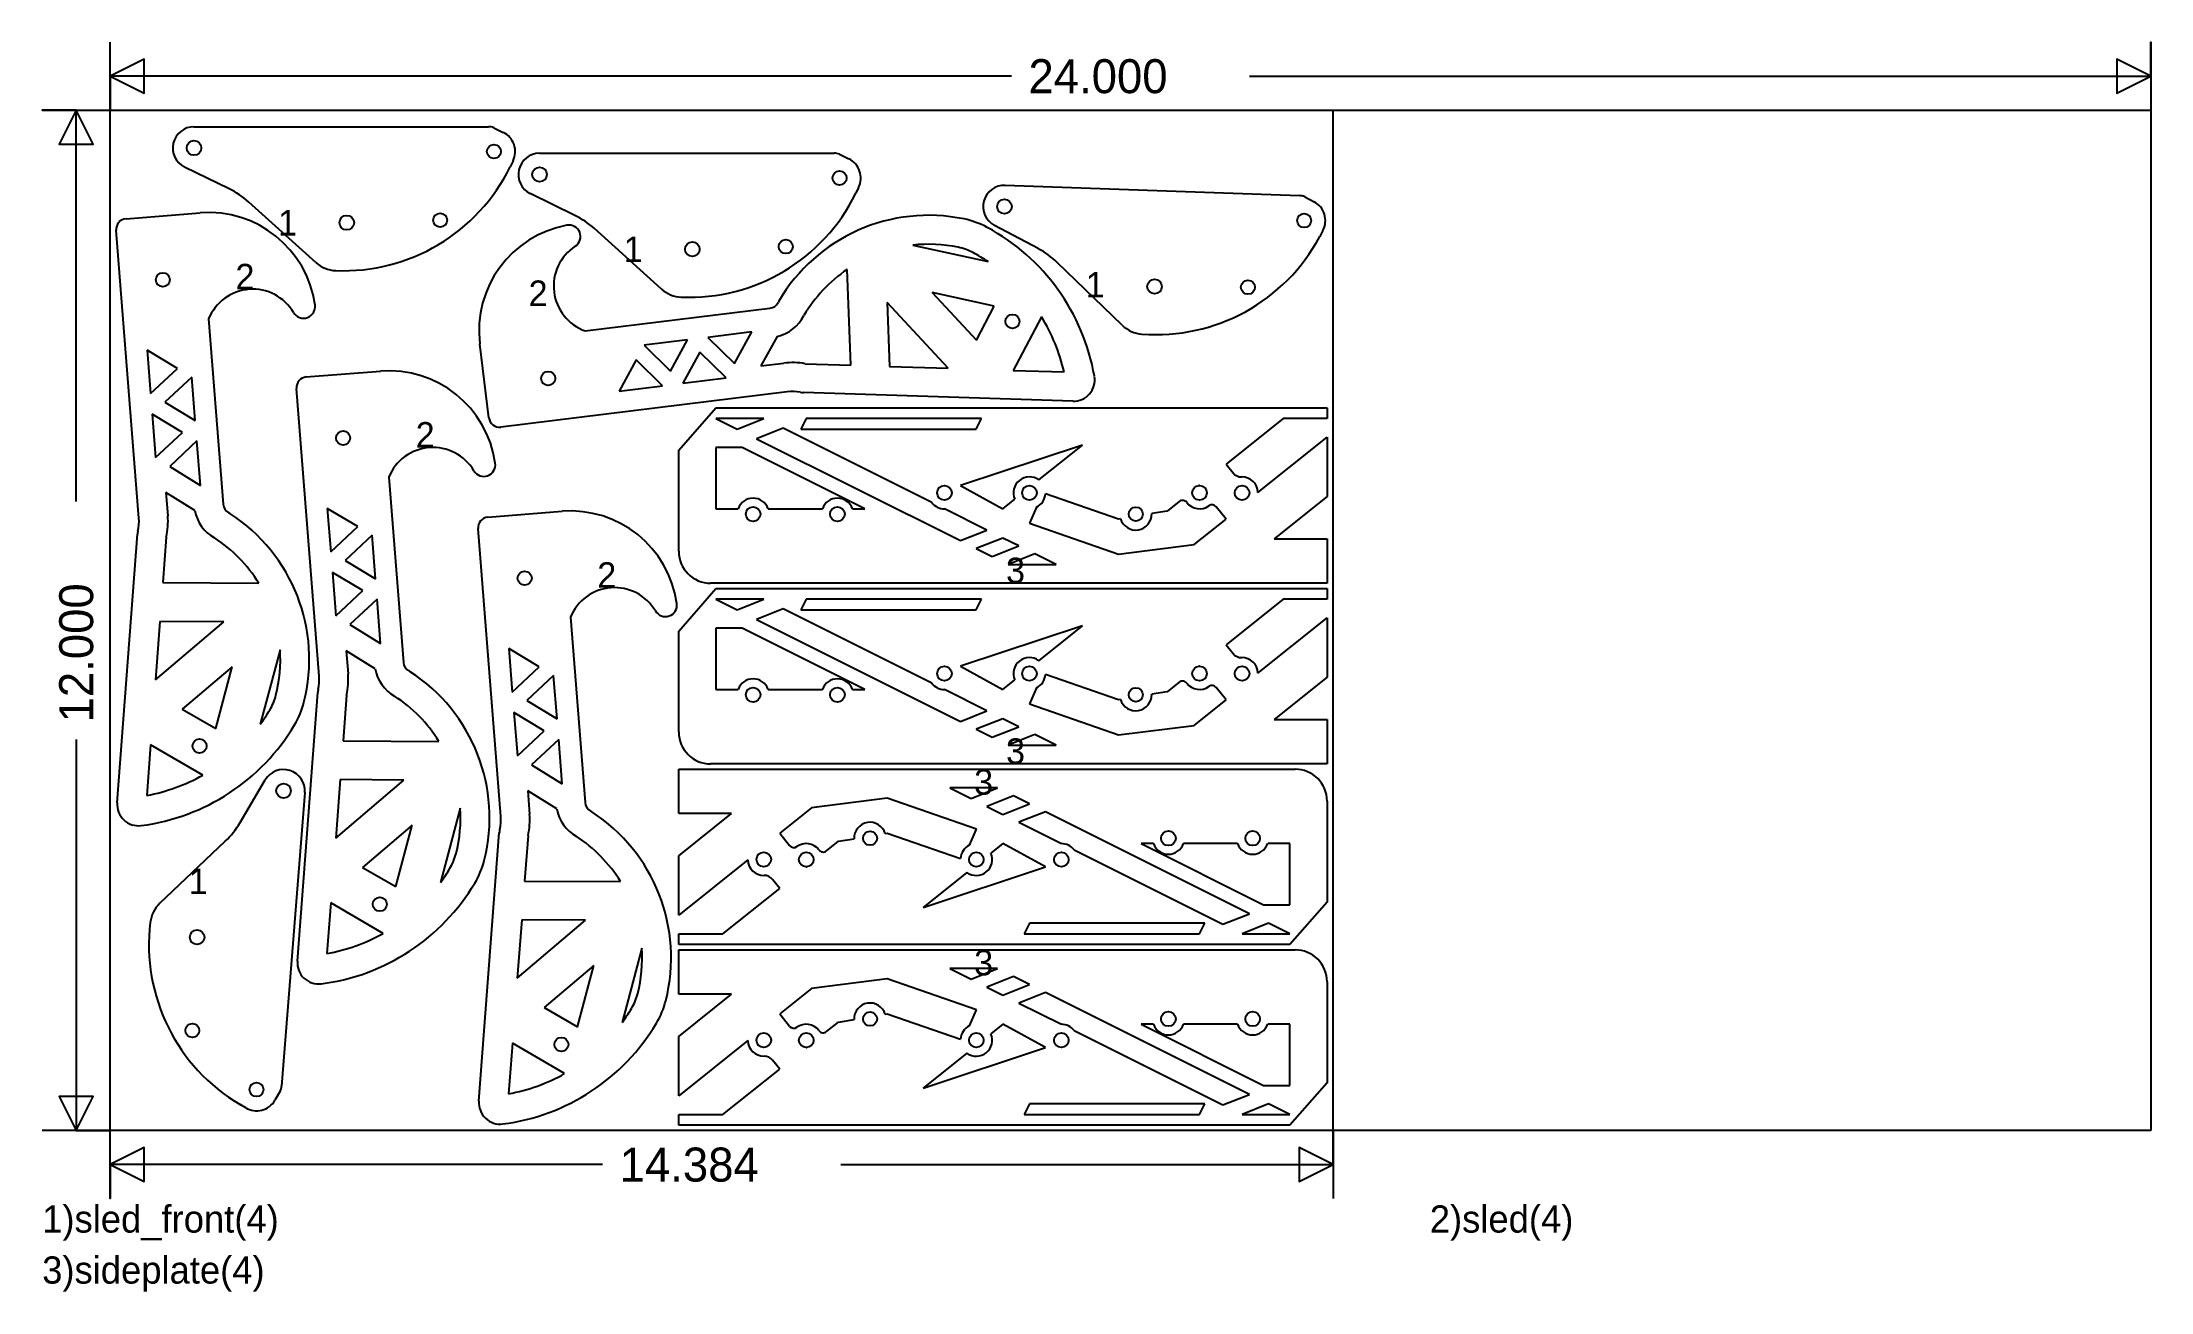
# Model space of a CAD drawing. Extents: x -0.8 to 24, y -1.9 to 12.8.
import ezdxf

# ---------------------------------------------------------------- set-up
doc = ezdxf.new("R2010")
doc.units = 0
doc.layers.add('1', color=1, linetype='CONTINUOUS')
doc.layers.add('251', color=251, linetype='CONTINUOUS')

msp = doc.modelspace()

# ---------------------------------------------------------------- linework, layer by layer
at = {"layer": '1', "color": 7}
for p, q in [((0.9856, 11.8057), (4.4491, 11.8057)), ((4.5112, 11.7934), (4.6226, 11.7395)), ((5.0502, 11.4938), (8.5137, 11.4938)), ((8.5757, 11.4815), (8.6872, 11.4275)), ((1.3996, 11.075), (0.8758, 11.3311)), ((4.7382, 11.4046), (4.7043, 11.3352)), ((2.417, 10.21), (1.6297, 10.9195)), ((5.4641, 10.763), (4.9403, 11.0192)), ((8.8028, 11.0927), (8.7689, 11.0233)), ((10.5263, 11.1164), (13.9877, 10.9955)), ((14.0493, 10.981), (14.1588, 10.9232)), ((0.1865, 10.7234), (1.0588, 10.7921)), ((0.3381, 7.2039), (0.0717, 10.589)), ((6.4815, 9.8981), (5.6943, 10.6076)), ((10.9145, 10.3716), (10.4, 10.6459)), ((14.2627, 10.5846), (14.2264, 10.5164)), ((9.4396, 10.4131), (10.3241, 10.2189)), ((11.9011, 9.4717), (11.1391, 10.2082)), ((8.7105, 9.0012), (8.6678, 10.1282)), ((9.8557, 8.9648), (9.139, 9.7367)), ((9.139, 9.7367), (9.1674, 8.9867)), ((9.666, 9.8574), (10.188, 9.2952)), ((10.3959, 9.6972), (9.666, 9.8574)), ((10.188, 9.2952), (10.3959, 9.6972)), ((1.1576, 9.546), (1.3292, 7.3661)), ((5.5877, 9.4038), (7.758, 9.6703)), ((10.952, 9.5698), (10.6205, 8.9405)), ((0.7914, 8.9634), (0.434, 9.1778)), ((0.434, 9.1778), (0.4743, 8.6668)), ((4.4537, 8.3823), (4.3471, 9.2508)), ((6.7882, 9.2988), (6.2795, 9.2364)), ((6.2795, 9.2364), (6.5896, 8.9325)), ((6.5896, 8.9325), (6.7882, 9.2988)), ((7.5483, 9.3922), (7.0285, 9.3283)), ((7.0285, 9.3283), (7.3407, 9.0224)), ((7.3407, 9.0224), (7.5483, 9.3922)), ((7.8462, 9.3405), (7.6506, 8.9919)), ((0.4743, 8.6668), (0.7914, 8.9634)), ((2.3061, 8.8626), (3.1784, 8.9313)), ((6.1857, 9.0633), (5.9871, 8.697)), ((6.4958, 8.7595), (6.1857, 9.0633)), ((6.9347, 9.1553), (6.7361, 8.789)), ((7.2448, 8.8514), (6.9347, 9.1553)), ((7.6506, 8.9919), (7.9218, 9.0252)), ((8.1727, 9.0183), (8.7105, 9.0012)), ((9.1674, 8.9867), (9.8557, 8.9648)), ((10.6205, 8.9405), (11.2182, 8.9215)), ((0.9602, 8.8621), (0.643, 8.5656)), ((1.0004, 8.3512), (0.9602, 8.8621)), ((2.4577, 5.3431), (2.1913, 8.7282)), ((7.9633, 8.6873), (4.593, 8.2735)), ((5.9871, 8.697), (6.4958, 8.7595)), ((6.7361, 8.789), (7.2448, 8.8514)), ((0.643, 8.5656), (1.0004, 8.3512)), ((6.6865, 8), (7.124, 8.5)), ((7.124, 8.5), (14.3115, 8.5)), ((11.3214, 8.5775), (8.155, 8.6782)), ((14.3115, 8.5), (14.3115, 8.375)), ((0.8506, 8.2111), (0.4933, 8.4255)), ((0.4933, 8.4255), (0.5335, 7.9145)), ((0.5335, 7.9145), (0.8506, 8.2111)), ((7.6865, 8.375), (7.124, 8.375)), ((7.124, 8.375), (7.374, 8.25)), ((7.374, 8.25), (7.6865, 8.375)), ((7.9131, 8.2617), (7.6006, 8.1367)), ((9.6615, 7.3875), (7.9131, 8.2617)), ((8.1865, 8.375), (8.124, 8.25)), ((8.124, 8.25), (10.1865, 8.25)), ((10.249, 8.375), (8.1865, 8.375)), ((10.1865, 8.25), (10.249, 8.375)), ((13.794, 8.375), (13.124, 7.839)), ((14.3115, 8.375), (13.794, 8.375)), ((1.0194, 8.1098), (0.7001, 7.8112)), ((1.0605, 7.5878), (1.0194, 8.1098)), ((6.6865, 6.8125), (6.6865, 8)), ((7.4337, 8.0327), (7.124, 8.0327)), ((7.124, 8.0327), (7.124, 7.3125)), ((8.874, 7.3125), (7.4337, 8.0327)), ((7.6006, 8.1367), (9.999, 6.9375)), ((11.4365, 8.0625), (9.999, 7.586)), ((10.9224, 7.6512), (11.4365, 8.0625)), ((13.4989, 7.5052), (14.3115, 8.1552)), ((14.3115, 8.1552), (14.3115, 7.4567)), ((0.7001, 7.8112), (1.0605, 7.5878)), ((13.124, 7.839), (13.2082, 7.7339)), ((0.6561, 7.503), (0.6776, 7.2306)), ((0.9958, 7.2924), (0.6561, 7.503)), ((3.2772, 7.6852), (3.4487, 5.5053)), ((9.999, 7.586), (10.499, 7.3125)), ((11.8599, 7.1906), (10.9987, 7.4888)), ((14.3115, 7.4567), (13.6907, 6.96)), ((2.911, 7.1026), (2.5536, 7.317)), ((2.5536, 7.317), (2.5938, 6.806)), ((4.4417, 7.2141), (5.314, 7.2827)), ((7.124, 7.3125), (7.3848, 7.3125)), ((7.7383, 7.3125), (8.3758, 7.3125)), ((8.7294, 7.3125), (8.874, 7.3125)), ((10.3115, 7.0625), (9.8115, 7.3125)), ((10.499, 7.3125), (10.6397, 7.425)), ((10.8937, 7.3314), (10.8102, 7.1423)), ((11.8825, 7.1944), (11.8599, 7.1906)), ((12.4327, 7.286), (12.249, 7.2554)), ((12.573, 7.3982), (12.4327, 7.286)), ((13.124, 7.1906), (13.0072, 7.3367)), ((0.082, 3.8538), (0.3207, 7.0127)), ((0.6597, 6.9803), (0.6191, 6.4437)), ((2.5938, 6.806), (2.911, 7.1026)), ((3.0797, 7.0014), (2.7626, 6.7048)), ((3.1199, 6.4904), (3.0797, 7.0014)), ((4.5933, 3.6946), (4.3269, 7.0797)), ((9.999, 6.9375), (10.3115, 7.0625)), ((10.499, 6.9687), (10.1865, 6.8437)), ((10.6865, 6.875), (10.499, 6.9687)), ((10.8102, 7.1423), (11.8599, 6.7789)), ((12.749, 6.8906), (13.124, 7.1906)), ((13.6907, 6.96), (14.3115, 6.96)), ((14.3115, 6.96), (14.3115, 6.4375)), ((2.7626, 6.7048), (3.1199, 6.4904)), ((10.1865, 6.8437), (10.374, 6.75)), ((10.374, 6.75), (10.6865, 6.875)), ((10.874, 6.7812), (10.5615, 6.6562)), ((11.124, 6.6562), (10.874, 6.7812)), ((11.8599, 6.7789), (12.749, 6.8906)), ((2.9702, 6.3503), (2.6128, 6.5647)), ((2.6128, 6.5647), (2.653, 6.0538)), ((10.5615, 6.6562), (11.124, 6.6562)), ((0.6191, 6.4437), (1.747, 6.4372)), ((2.653, 6.0538), (2.9702, 6.3503)), ((3.1389, 6.2491), (2.8196, 5.9505)), ((3.18, 5.727), (3.1389, 6.2491)), ((6.6865, 5.875), (7.124, 6.375)), ((14.3115, 6.4375), (7.0615, 6.4375)), ((7.124, 6.375), (14.3115, 6.375)), ((7.6865, 6.25), (7.124, 6.25)), ((7.124, 6.25), (7.374, 6.125)), ((7.374, 6.125), (7.6865, 6.25)), ((8.1865, 6.25), (8.124, 6.125)), ((10.249, 6.25), (8.1865, 6.25)), ((10.1865, 6.125), (10.249, 6.25)), ((13.794, 6.25), (13.124, 5.714)), ((14.3115, 6.25), (13.794, 6.25)), ((14.3115, 6.375), (14.3115, 6.25)), ((0.5847, 5.9878), (0.5328, 5.3011)), ((0.5328, 5.3011), (1.3352, 5.9835)), ((1.3352, 5.9835), (0.5847, 5.9878)), ((5.4128, 6.0366), (5.5844, 3.8567)), ((7.9131, 6.1367), (7.6006, 6.0117)), ((7.6006, 6.0117), (9.999, 4.8125)), ((9.6615, 5.2625), (7.9131, 6.1367)), ((8.124, 6.125), (10.1865, 6.125)), ((13.4989, 5.3802), (14.3115, 6.0302)), ((14.3115, 6.0302), (14.3115, 5.3317)), ((2.8196, 5.9505), (3.18, 5.727)), ((6.6865, 4.6875), (6.6865, 5.875)), ((7.4337, 5.9077), (7.124, 5.9077)), ((7.124, 5.9077), (7.124, 5.1875)), ((8.874, 5.1875), (7.4337, 5.9077)), ((11.4365, 5.9375), (9.999, 5.461)), ((10.9224, 5.5262), (11.4365, 5.9375)), ((13.124, 5.714), (13.2082, 5.6089)), ((1.9979, 5.6537), (1.7654, 4.7785)), ((2.7757, 5.6422), (2.7971, 5.3699)), ((3.1154, 5.4316), (2.7757, 5.6422)), ((5.0466, 5.4541), (4.6892, 5.6684)), ((4.6892, 5.6684), (4.7295, 5.1575)), ((9.999, 5.461), (10.499, 5.1875)), ((1.4328, 5.4518), (0.8484, 4.9548)), ((1.241, 4.7296), (1.4328, 5.4518)), ((4.7295, 5.1575), (5.0466, 5.4541)), ((5.2154, 5.3528), (4.8982, 5.0562)), ((5.2556, 4.8418), (5.2154, 5.3528)), ((10.499, 5.1875), (10.6397, 5.3)), ((11.8599, 5.0656), (10.9987, 5.3638)), ((12.573, 5.2732), (12.4327, 5.161)), ((13.124, 5.0656), (13.0072, 5.2117)), ((14.3115, 5.3317), (13.6907, 4.835)), ((2.2016, 1.993), (2.4402, 5.1519)), ((2.7793, 5.1195), (2.7387, 4.5829)), ((4.8982, 5.0562), (5.2556, 4.8418)), ((7.124, 5.1875), (7.3848, 5.1875)), ((7.7383, 5.1875), (8.3758, 5.1875)), ((8.7294, 5.1875), (8.874, 5.1875)), ((10.3115, 4.9375), (9.8115, 5.1875)), ((10.8937, 5.2064), (10.8102, 5.0173)), ((10.8102, 5.0173), (11.8599, 4.6539)), ((11.8825, 5.0694), (11.8599, 5.0656)), ((12.4327, 5.161), (12.249, 5.1304)), ((12.749, 4.7656), (13.124, 5.0656)), ((0.8484, 4.9548), (1.241, 4.7296)), ((5.1058, 4.7018), (4.7484, 4.9161)), ((4.7484, 4.9161), (4.7887, 4.4052)), ((9.999, 4.8125), (10.3115, 4.9375)), ((10.499, 4.8437), (10.1865, 4.7187)), ((10.1865, 4.7187), (10.374, 4.625)), ((10.374, 4.625), (10.6865, 4.75)), ((10.6865, 4.75), (10.499, 4.8437)), ((11.8599, 4.6539), (12.749, 4.7656)), ((13.6907, 4.835), (14.3115, 4.835)), ((14.3115, 4.835), (14.3115, 4.3125)), ((0.4752, 4.5381), (0.4301, 3.9419)), ((1.0894, 4.1795), (0.4752, 4.5381)), ((2.7387, 4.5829), (3.8666, 4.5765)), ((4.7887, 4.4052), (5.1058, 4.7018)), ((5.2746, 4.6005), (4.9553, 4.3019)), ((5.3156, 4.0784), (5.2746, 4.6005)), ((10.874, 4.6562), (10.5615, 4.5312)), ((10.5615, 4.5312), (11.124, 4.5312)), ((11.124, 4.5312), (10.874, 4.6562)), ((4.9553, 4.3019), (5.3156, 4.0784)), ((6.6865, 4.25), (13.9365, 4.25)), ((6.6865, 3.7275), (6.6865, 4.25)), ((14.3115, 4.3125), (7.0615, 4.3125)), ((1.527, 3.6211), (1.8235, 4.1232)), ((2.288, 3.9765), (2.0163, 0.5236)), ((2.7043, 4.1271), (2.6524, 3.4404)), ((2.6524, 3.4404), (3.4548, 4.1228)), ((3.4548, 4.1228), (2.7043, 4.1271)), ((4.9113, 3.9937), (4.9328, 3.7213)), ((5.251, 3.783), (4.9113, 3.9937)), ((10.4365, 4.0312), (9.874, 4.0312)), ((9.874, 4.0312), (10.124, 3.9062)), ((10.124, 3.9062), (10.4365, 4.0312)), ((4.1175, 3.7929), (3.8849, 2.9177)), ((6.6865, 3.2308), (7.3074, 3.7275)), ((7.3074, 3.7275), (6.6865, 3.7275)), ((8.249, 3.7969), (7.874, 3.4969)), ((9.1381, 3.9086), (8.249, 3.7969)), ((10.1878, 3.5452), (9.1381, 3.9086)), ((10.624, 3.9375), (10.3115, 3.8125)), ((10.3115, 3.8125), (10.499, 3.7187)), ((10.499, 3.7187), (10.8115, 3.8438)), ((10.8115, 3.8438), (10.624, 3.9375)), ((10.999, 3.75), (10.6865, 3.625)), ((13.3975, 2.5508), (10.999, 3.75)), ((14.3115, 3.875), (14.3115, 2.6875)), ((3.5524, 3.591), (2.968, 3.094)), ((3.3605, 2.8688), (3.5524, 3.591)), ((4.3372, 0.3445), (4.5759, 3.5034)), ((7.874, 3.4969), (7.9909, 3.3508)), ((9.1156, 3.4931), (9.1381, 3.4969)), ((9.1381, 3.4969), (9.9994, 3.1987)), ((10.1044, 3.3561), (10.1878, 3.5452)), ((10.6865, 3.625), (11.1865, 3.375)), ((0.585, 2.6747), (1.354, 3.4039)), ((4.9149, 3.471), (4.8743, 2.9343)), ((6.6865, 2.5323), (6.6865, 3.2308)), ((8.4251, 3.2893), (8.5653, 3.4015)), ((8.5653, 3.4015), (8.7491, 3.4321)), ((10.499, 3.375), (10.3584, 3.2625)), ((10.999, 3.1015), (10.499, 3.375)), ((11.3365, 3.3), (13.085, 2.4258)), ((12.2687, 3.375), (12.124, 3.375)), ((12.124, 3.375), (13.5643, 2.6548)), ((13.2598, 3.375), (12.6222, 3.375)), ((13.874, 3.375), (13.6133, 3.375)), ((13.874, 2.6548), (13.874, 3.375)), ((2.968, 3.094), (3.3605, 2.8688)), ((7.4991, 3.1823), (6.6865, 2.5323)), ((9.5615, 2.625), (10.999, 3.1015)), ((10.0757, 3.0363), (9.5615, 2.625)), ((4.8743, 2.9343), (6.0022, 2.9279)), ((7.2041, 2.3125), (7.874, 2.8485)), ((7.874, 2.8485), (7.7899, 2.9536)), ((2.5948, 2.6774), (2.5497, 2.0811)), ((3.209, 2.3188), (2.5948, 2.6774)), ((13.085, 2.4258), (13.3975, 2.5508)), ((13.5643, 2.6548), (13.874, 2.6548)), ((14.3115, 2.6875), (13.874, 2.1875)), ((4.8399, 2.4785), (4.788, 1.7918)), ((4.788, 1.7918), (5.5904, 2.4742)), ((5.5904, 2.4742), (4.8399, 2.4785)), ((6.6865, 2.1875), (6.6865, 2.3125)), ((6.6865, 2.3125), (7.2041, 2.3125)), ((10.8115, 2.4375), (10.749, 2.3125)), ((10.749, 2.3125), (12.8115, 2.3125)), ((12.874, 2.4375), (10.8115, 2.4375)), ((12.8115, 2.3125), (12.874, 2.4375)), ((13.624, 2.4375), (13.3115, 2.3125)), ((13.3115, 2.3125), (13.874, 2.3125)), ((13.874, 2.3125), (13.624, 2.4375)), ((6.2531, 2.1443), (6.0206, 1.2691)), ((13.874, 2.1875), (6.6865, 2.1875)), ((6.6865, 2.125), (13.9365, 2.125)), ((6.6865, 1.6025), (6.6865, 2.125)), ((5.688, 1.9424), (5.1036, 1.4454)), ((5.4961, 1.2202), (5.688, 1.9424)), ((9.1381, 1.7836), (8.249, 1.6719)), ((10.1878, 1.4202), (9.1381, 1.7836)), ((10.4365, 1.9062), (9.874, 1.9062)), ((9.874, 1.9062), (10.124, 1.7812)), ((10.124, 1.7812), (10.4365, 1.9062)), ((10.624, 1.8125), (10.3115, 1.6875)), ((10.8115, 1.7188), (10.624, 1.8125)), ((14.3115, 1.75), (14.3115, 0.5625)), ((6.6865, 1.1058), (7.3074, 1.6025)), ((7.3074, 1.6025), (6.6865, 1.6025)), ((8.249, 1.6719), (7.874, 1.3719)), ((10.3115, 1.6875), (10.499, 1.5937)), ((10.499, 1.5937), (10.8115, 1.7188)), ((10.999, 1.625), (10.6865, 1.5)), ((10.6865, 1.5), (11.1865, 1.25)), ((13.3975, 0.4258), (10.999, 1.625)), ((5.1036, 1.4454), (5.4961, 1.2202)), ((7.874, 1.3719), (7.9909, 1.2258)), ((8.4251, 1.1643), (8.5653, 1.2765)), ((8.5653, 1.2765), (8.7491, 1.3071)), ((9.1156, 1.3681), (9.1381, 1.3719)), ((9.1381, 1.3719), (9.9994, 1.0737)), ((10.1044, 1.2311), (10.1878, 1.4202)), ((10.499, 1.25), (10.3584, 1.1375)), ((10.999, 0.9765), (10.499, 1.25)), ((12.2687, 1.25), (12.124, 1.25)), ((12.124, 1.25), (13.5643, 0.5298)), ((13.2598, 1.25), (12.6222, 1.25)), ((13.874, 1.25), (13.6133, 1.25)), ((13.874, 0.5298), (13.874, 1.25)), ((4.7304, 1.0288), (4.6853, 0.4326)), ((5.3446, 0.6702), (4.7304, 1.0288)), ((6.6865, 0.4073), (6.6865, 1.1058)), ((7.4991, 1.0573), (6.6865, 0.4073)), ((11.3365, 1.175), (13.085, 0.3008)), ((7.874, 0.7235), (7.7899, 0.8286)), ((9.5615, 0.5), (10.999, 0.9765)), ((10.0757, 0.9113), (9.5615, 0.5)), ((7.2041, 0.1875), (7.874, 0.7235)), ((13.5643, 0.5298), (13.874, 0.5298)), ((14.3115, 0.5625), (13.874, 0.0625)), ((1.5937, 0.2668), (1.5272, 0.3061)), ((1.9992, 0.4627), (1.9366, 0.3558)), ((10.8115, 0.3125), (10.749, 0.1875)), ((12.874, 0.3125), (10.8115, 0.3125)), ((12.8115, 0.1875), (12.874, 0.3125)), ((13.085, 0.3008), (13.3975, 0.4258)), ((13.624, 0.3125), (13.3115, 0.1875)), ((13.874, 0.1875), (13.624, 0.3125)), ((6.6865, 0.0625), (6.6865, 0.1875)), ((6.6865, 0.1875), (7.2041, 0.1875)), ((13.874, 0.0625), (6.6865, 0.0625)), ((10.749, 0.1875), (12.8115, 0.1875)), ((13.3115, 0.1875), (13.874, 0.1875))]:
    msp.add_line(p, q, dxfattribs=at)
for centre, radius in [((0.9856, 11.5557), 0.086), ((4.5137, 11.5145), 0.0825), ((5.0502, 11.2438), 0.086), ((8.5782, 11.2025), 0.0825), ((10.5176, 10.8665), 0.086), ((2.7822, 10.6771), 0.086), ((3.8806, 10.7076), 0.082), ((14.0421, 10.7022), 0.0825), ((6.8468, 10.3651), 0.086), ((7.9452, 10.3956), 0.082), ((0.6194, 10.0055), 0.0825), ((12.2825, 9.9257), 0.086), ((13.3813, 9.9178), 0.082), ((10.6111, 9.5163), 0.0825), ((5.1521, 8.846), 0.0825), ((2.739, 8.1448), 0.0825), ((9.8115, 7.5), 0.086), ((10.8115, 7.5), 0.086), ((12.8115, 7.5), 0.086), ((13.3115, 7.4995), 0.086), ((7.5615, 7.25), 0.086), ((8.5526, 7.25), 0.086), ((12.0615, 7.25), 0.0825), ((4.8746, 6.4962), 0.0825), ((9.8115, 5.375), 0.086), ((10.8115, 5.375), 0.086), ((12.8115, 5.375), 0.086), ((13.3115, 5.3745), 0.086), ((7.5615, 5.125), 0.086), ((8.5526, 5.125), 0.086), ((12.0615, 5.125), 0.0825), ((1.0509, 4.5225), 0.0825), ((2.0388, 3.9961), 0.086), ((8.9365, 3.4375), 0.0825), ((12.4455, 3.4375), 0.086), ((13.4365, 3.4375), 0.086), ((7.6865, 3.188), 0.086), ((8.1865, 3.1875), 0.086), ((10.1865, 3.1875), 0.086), ((11.1865, 3.1875), 0.086), ((3.1705, 2.6617), 0.0825), ((1.0219, 2.2739), 0.086), ((0.9661, 1.1765), 0.082), ((8.9365, 1.3125), 0.0825), ((12.4455, 1.3125), 0.086), ((13.4365, 1.3125), 0.086), ((5.3061, 1.0131), 0.0825), ((7.6865, 1.063), 0.086), ((8.1865, 1.0625), 0.086), ((10.1865, 1.0625), 0.086), ((11.1865, 1.0625), 0.086), ((1.7209, 0.4821), 0.0825)]:
    msp.add_circle(centre, radius, dxfattribs=at)
for centre, radius, start, end in [((0.9856, 11.5557), 0.25, 90, 243.9394), ((4.4567, 11.6809), 0.125, 64.1612, 93.4677), ((4.5137, 11.5145), 0.25, 333.9395, 64.1613), ((5.0502, 11.2438), 0.25, 90, 243.9394), ((8.5213, 11.369), 0.125, 64.1612, 93.4682), ((8.5782, 11.2025), 0.25, 333.9394, 64.1614), ((2.7444, 12.2937), 2.1817, 267.576, 333.9395), ((0.9602, 10.1766), 1, 47.9761, 63.9394), ((6.809, 11.9818), 2.1817, 267.576, 333.9395), ((10.5176, 10.8665), 0.25, 87.9999, 241.9395), ((13.9909, 10.8705), 0.125, 62.1612, 91.4676), ((14.0421, 10.7022), 0.25, 331.9395, 62.1614), ((0.1963, 10.5988), 0.125, 94.5, 184.5001), ((1.1579, 9.5327), 1.2633, 7.9942, 94.5), ((5.0248, 9.8647), 1, 47.9761, 63.9394), ((9.6259, 8.7199), 2.0439, 78.208, 149.6024), ((9.8393, 9.7418), 1, 61.7017, 78.2079), ((5.6009, 9.4047), 1.2633, 100.4942, 187), ((5.3956, 10.5132), 0.1359, 303.1042, 100.4942), ((9.6259, 8.7199), 1.7034, 78.208, 96.2794), ((9.1428, 8.4482), 2.4692, 9.8392, 61.7017), ((12.3011, 11.5427), 2.1817, 265.576, 331.9395), ((2.668, 10.4886), 0.375, 227.9762, 267.576), ((5.7754, 9.9307), 0.5594, 123.1043, 250.3975), ((9.8393, 9.7418), 0.6595, 61.7018, 78.2079), ((9.1428, 8.4482), 2.1287, 56.2912, 61.7018), ((10.4441, 9.4891), 1, 45.9761, 61.9394), ((9.6259, 8.7199), 1.7034, 124.2304, 149.5033), ((1.6759, 9.3355), 0.5594, 30.6044, 157.8975), ((2.2743, 9.6895), 0.1359, 210.6042, 7.9944), ((6.7326, 10.1767), 0.375, 227.9762, 267.576), ((7.7428, 9.7944), 0.125, 276.9999, 333.599), ((8.0787, 9.6276), 0.25, 149.6027, 153.5992), ((7.7428, 9.7944), 0.4655, 282.836, 333.1843), ((9.1428, 8.4482), 2.1287, 12.8466, 31.7959), ((12.1617, 9.7413), 0.375, 225.9761, 265.5759), ((3.2775, 7.6719), 1.2633, 7.9942, 94.5), ((8.0242, 8.191), 0.8405, 79.8265, 97), ((2.3159, 8.738), 0.125, 94.5, 184.4997), ((8.0242, 8.191), 0.5, 79.3358, 96.9999), ((8.163, 8.928), 0.25, 259.3359, 268.1793), ((11.3293, 8.8274), 0.25, 268.1795, 9.8392), ((4.5778, 8.3975), 0.125, 187.0002, 277.0001), ((3.7954, 7.4747), 0.5594, 30.6044, 157.8975), ((4.3939, 7.8287), 0.1359, 210.6045, 7.9942), ((13.3058, 7.8119), 0.125, 218.6599, 271.0544), ((10.8115, 7.5), 0.1875, 53.7471, 203.5726), ((10.8115, 7.5), 0.1875, 295.9753, 356.5751), ((13.3115, 7.4995), 0.1875, 1.7357, 91.0541), ((-0.1603, 7.1647), 0.5, 346.8359, 4.5), ((-0.1603, 7.1647), 0.8405, 347.3264, 4.5), ((1.4538, 7.3759), 0.4655, 190.336, 240.6844), ((1.4538, 7.3759), 0.125, 184.4997, 241.0989), ((1.2725, 7.0476), 0.25, 57.1027, 61.0991), ((0.2982, 5.5414), 2.0439, 345.7079, 57.1024), ((4.4515, 7.0895), 0.125, 94.4999, 184.4999), ((5.4131, 6.0234), 1.2633, 7.9942, 94.5), ((7.5615, 7.25), 0.1875, 19.4714, 160.5287), ((8.5526, 7.25), 0.1875, 19.4714, 160.5287), ((9.8115, 7.5), 0.1875, 216.87, 270), ((12.0615, 7.25), 0.1875, 197.2564, 1.6504), ((12.612, 7.3494), 0.0625, 37.0489, 128.6595), ((12.8115, 7.5), 0.1875, 217.0491, 305.9679), ((12.9584, 7.2977), 0.0625, 38.6596, 125.9673), ((0.57, 6.9939), 0.25, 166.8359, 175.6794), ((0.2982, 5.5414), 1.7034, 31.7304, 57.0033), ((7.0615, 6.8125), 0.375, 180, 270), ((5.931, 5.8262), 0.5594, 30.6044, 157.8974), ((6.5295, 6.1801), 0.1359, 210.6045, 7.9942), ((0.2982, 5.5414), 1.7034, 345.7079, 3.7794), ((3.5734, 5.5151), 0.125, 184.4999, 241.0991), ((10.8115, 5.375), 0.1875, 53.7471, 203.5726), ((13.3058, 5.6869), 0.125, 218.6599, 271.0544), ((13.3115, 5.3745), 0.1875, 1.7355, 91.0541), ((1.9592, 5.3039), 0.5, 346.8359, 4.5), ((1.9592, 5.3039), 0.8405, 347.3264, 4.5), ((3.5734, 5.5151), 0.4655, 190.3361, 240.6844), ((3.3921, 5.1868), 0.25, 57.1027, 61.0991), ((2.4178, 3.6806), 2.0439, 345.7079, 57.1024), ((7.5615, 5.125), 0.1875, 19.4713, 160.5288), ((8.5526, 5.125), 0.1875, 19.4713, 160.5288), ((9.8115, 5.375), 0.1875, 216.8699, 270), ((10.8115, 5.375), 0.1875, 295.9753, 356.5751), ((12.612, 5.2244), 0.0625, 37.0486, 128.6598), ((12.8115, 5.375), 0.1875, 217.0491, 305.9679), ((12.9584, 5.1727), 0.0625, 38.6596, 125.9673), ((1.3098, 5.2837), 0.6595, 329.2017, 345.7079), ((1.3098, 5.2837), 1, 329.2017, 345.7079), ((2.6895, 5.1331), 0.25, 166.8359, 175.6794), ((2.4178, 3.6806), 1.7034, 31.7304, 57.0033), ((12.0615, 5.125), 0.1875, 197.2565, 1.6503), ((0.0478, 6.0359), 2.4692, 277.3392, 329.2017), ((0.0478, 6.0359), 2.1287, 323.7911, 329.2018), ((7.0615, 4.6875), 0.375, 180, 270), ((2.0388, 3.9961), 0.25, 355.5, 149.4395), ((13.9365, 3.875), 0.375, 0, 90), ((0.0478, 6.0359), 2.1287, 280.3466, 299.2959), ((0.3313, 3.835), 0.25, 175.6794, 277.3393), ((2.4178, 3.6806), 1.7034, 345.7079, 3.7794), ((4.0949, 3.6554), 0.8405, 347.3264, 4.5), ((5.709, 3.8665), 0.4655, 190.3361, 240.6843), ((5.709, 3.8665), 0.125, 184.5, 241.0989), ((5.5277, 3.5383), 0.25, 57.1026, 61.0992), ((4.5534, 2.0321), 2.0439, 345.7079, 57.1024), ((0.6659, 4.1295), 1, 313.4761, 329.4394), ((4.8252, 3.4845), 0.25, 166.8358, 175.6794), ((4.0949, 3.6554), 0.5, 346.8359, 4.5), ((8.9365, 3.4375), 0.1875, 17.2564, 181.6504), ((3.4294, 3.4229), 0.6595, 329.2017, 345.7079), ((4.5534, 2.0321), 1.7034, 31.7304, 57.0033), ((8.0397, 3.3898), 0.0625, 218.6598, 305.9674), ((8.1865, 3.1875), 0.1875, 37.0489, 125.9677), ((8.3861, 3.3381), 0.0625, 217.0491, 308.6605), ((10.1865, 3.1875), 0.1875, 115.9756, 176.5751), ((10.1865, 3.1875), 0.1875, 233.7469, 23.5727), ((11.1865, 3.1875), 0.1875, 36.87, 90), ((12.4455, 3.4375), 0.1875, 199.4714, 340.5288), ((13.4365, 3.4375), 0.1875, 199.4714, 340.5288), ((2.1674, 4.1752), 2.1287, 323.7912, 329.2018), ((3.4294, 3.4229), 1, 329.2017, 345.7079), ((7.6865, 3.188), 0.1875, 181.7357, 271.0541), ((7.6923, 2.8756), 0.125, 38.6598, 91.054), ((2.1674, 4.1752), 2.4692, 277.3392, 329.2017), ((0.843, 2.4026), 0.375, 133.4761, 173.076), ((2.6365, 2.1848), 2.1817, 173.0759, 239.4395), ((2.1674, 4.1752), 2.1287, 280.3466, 299.2958), ((2.4509, 1.9742), 0.25, 175.6794, 277.3393), ((4.5534, 2.0321), 1.7034, 345.7079, 3.7794), ((13.9365, 1.75), 0.375, 0, 90), ((5.565, 1.7744), 0.6595, 329.2017, 345.7079), ((5.565, 1.7744), 1, 329.2017, 345.7079), ((8.9365, 1.3125), 0.1875, 17.2564, 181.6503), ((4.303, 2.5266), 2.4692, 277.3392, 329.2017), ((4.303, 2.5266), 2.1287, 323.7912, 329.2018), ((8.1865, 1.0625), 0.1875, 37.0489, 125.9677), ((11.1865, 1.0625), 0.1875, 36.87, 90), ((12.4455, 1.3125), 0.1875, 199.4713, 340.5289), ((13.4365, 1.3125), 0.1875, 199.4713, 340.5289), ((7.6865, 1.063), 0.1875, 181.7357, 271.0541), ((8.0397, 1.2648), 0.0625, 218.6598, 305.9675), ((8.3861, 1.2131), 0.0625, 217.0492, 308.6605), ((10.1865, 1.0625), 0.1875, 115.9756, 176.5752), ((10.1865, 1.0625), 0.1875, 233.7469, 23.5727), ((7.6923, 0.7506), 0.125, 38.6598, 91.054), ((1.8913, 0.5259), 0.125, 329.6613, 358.9677), ((4.303, 2.5266), 2.1287, 280.3466, 299.2958), ((1.7209, 0.4821), 0.25, 239.4395, 329.6613), ((4.5865, 0.3256), 0.25, 175.6794, 277.3392)]:
    msp.add_arc(centre, radius, start, end, dxfattribs=at)
for p in [(12.8077, 7.586), (12.8078, 7.5859), (12.8077, 5.461), (12.8078, 5.4609), (8.1903, 3.1016), (8.1903, 3.1015), (8.1903, 0.9766), (8.1903, 0.9765)]:
    msp.add_point(p, dxfattribs=at)
at = {"layer": '251', "color": 9}
for p, q in [((0, 0), (0, 12)), ((0, 12), (24, 12)), ((24, 12), (24, 0)), ((24, 0), (0, 0))]:
    msp.add_line(p, q, dxfattribs=at)
at = {"layer": '251', "color": 11}
for p, q in [((14.3839, 0), (14.3839, 12)), ((14.3839, 12), (24, 12)), ((24, 12), (24, 0)), ((24, 0), (14.3839, 0))]:
    msp.add_line(p, q, dxfattribs=at)
at = {"layer": '251', "color": 12}
for points in [[(10.6, 12.4), (0, 12.4), (0.4, 12.2), (0.4, 12.6), (0, 12.4), (0, 12), (0, 12.8)], [(13.4, 12.4), (24, 12.4), (23.6, 12.6), (23.6, 12.2), (24, 12.4), (24, 12.8), (24, 12)], [(-0.4, 7.4), (-0.4, 12), (-0.6, 11.6), (-0.2, 11.6), (-0.4, 12), (-0.8, 12), (0, 12)], [(-0.4, 4.6), (-0.4, 0), (-0.2, 0.4), (-0.6, 0.4), (-0.4, 0), (0, 0), (-0.8, 0)], [(5.7919, -0.4), (0, -0.4), (0.4, -0.6), (0.4, -0.2), (0, -0.4), (0, -0.8), (0, 0)], [(8.5919, -0.4), (14.3839, -0.4), (13.9839, -0.2), (13.9839, -0.6), (14.3839, -0.4), (14.3839, 0), (14.3839, -0.8)]]:
    msp.add_lwpolyline(points, dxfattribs=at)

# ---------------------------------------------------------------- texts
for s, p in [('24.000', (10.8, 12.2)), ('14.384', (5.9919, -0.6))]:
    msp.add_text(s, height=0.4, dxfattribs=at).set_placement(p)
at = {"layer": '251', "color": 13}
for s, height, p in [('1', 0.3, (1.9737, 10.5262)), ('1', 0.3, (6.0383, 10.2143)), ('2', 0.3, (1.4733, 9.8929)), ('2', 0.3, (4.9209, 9.6974)), ('1', 0.3, (11.4744, 9.7978)), ('2', 0.3, (3.5929, 8.0321)), ('3', 0.3, (10.5365, 6.4375)), ('2', 0.3, (5.7285, 6.3836)), ('3', 0.3, (10.5365, 4.3125)), ('3', 0.3, (10.1615, 3.95)), ('1', 0.3, (0.9227, 2.7804)), ('3', 0.3, (10.1615, 1.825)), ('1)sled_front(4)', 0.32, (-0.8, -1.2)), ('2)sled(4)', 0.32, (15.52, -1.2)), ('3)sideplate(4)', 0.32, (-0.8, -1.8))]:
    msp.add_text(s, height=height, dxfattribs=at).set_placement(p)
at = {"layer": '251', "color": 12}
msp.add_text('12.000', height=0.4, rotation=90, dxfattribs=at).set_placement((-0.2, 4.8))

doc.saveas('drawing.dxf')
